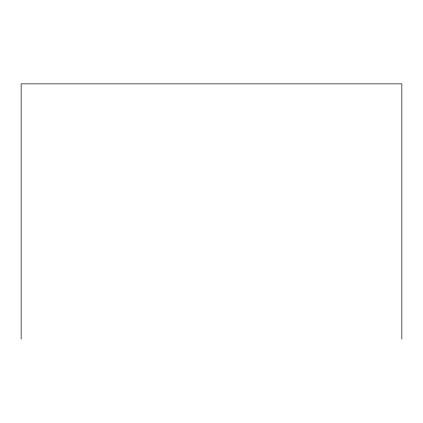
<?xml version="1.0" encoding="UTF-8"?>
<svg xmlns="http://www.w3.org/2000/svg" width="423" height="423" viewBox="0 0 423 423"><rect width="100%" height="100%" fill="white"/><g stroke="black" fill="none" stroke-linecap="round" stroke-linejoin="round"><path stroke-width="0.63" d="M401.85 339.14L401.85 83.86L21.15 83.86L21.15 339.14"/></g></svg>
